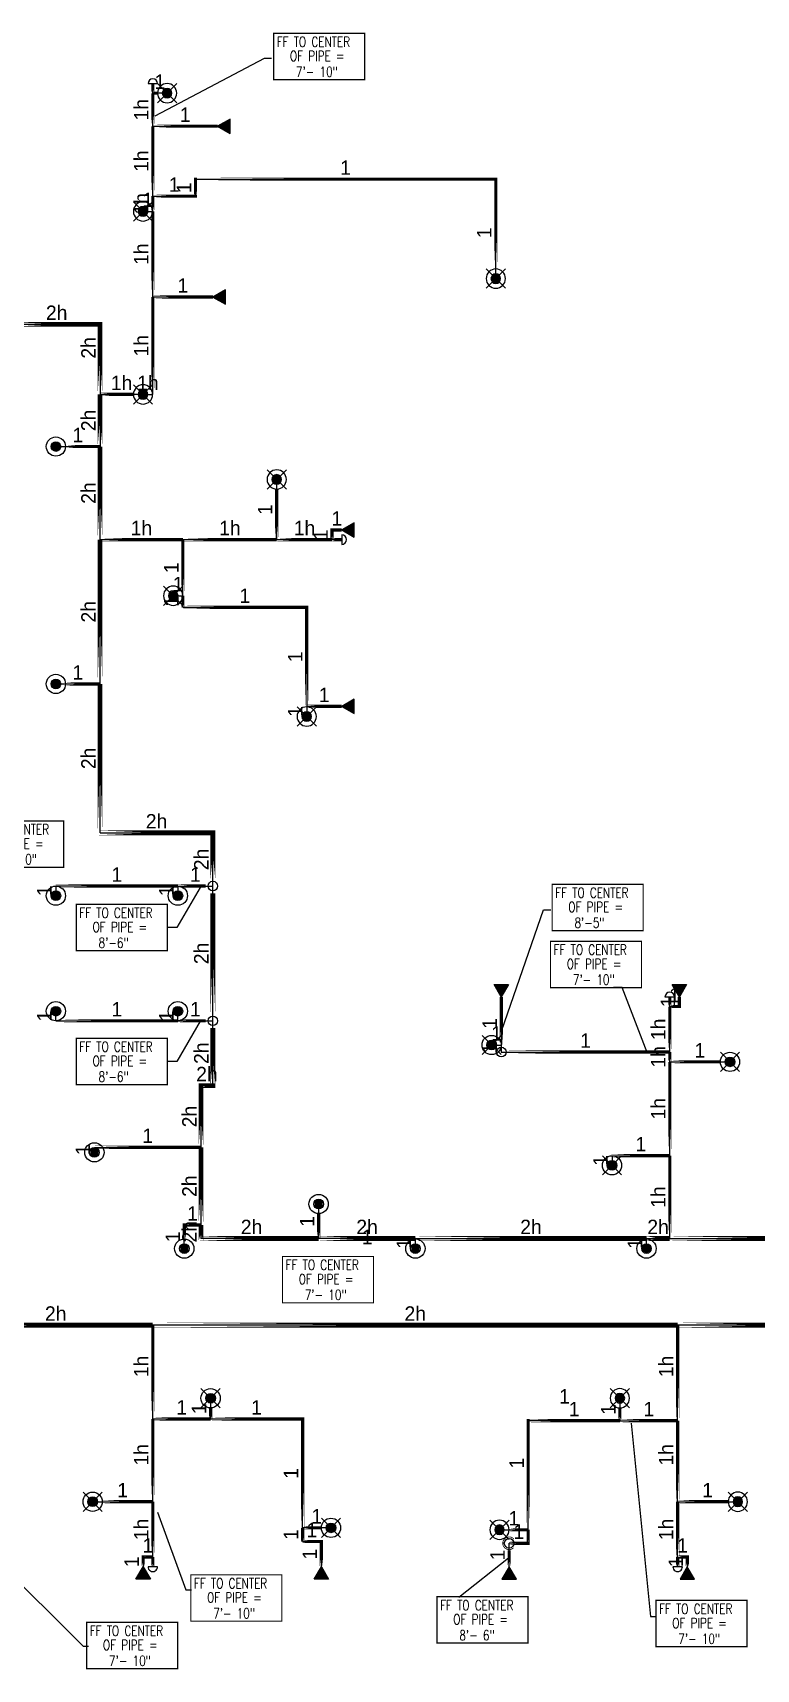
# Model space of a CAD drawing. Header units: inches. Extents: x -3355 to 5264, y 2 to 1719.
# Drawn here: x -1922 to -1472, y 56 to 1077 of the extents above; entities that cross this region are included whole.
import ezdxf
from ezdxf.enums import TextEntityAlignment as Align

# ---------------------------------------------------------------- set-up
doc = ezdxf.new("R2010")
doc.units = ezdxf.units.IN
doc.header["$MEASUREMENT"] = 0
for name, color, linetype in [('Coordination', 1, 'Continuous'), ('headdn', 1, 'Continuous'), ('PIPEBL', 4, 'Continuous'), ('pipemn', 6, 'Continuous'), ('PIPESPC', 1, 'Continuous'), ('spk-cap', 1, 'Continuous'), ('spk-piperise', 1, 'Continuous'), ('TIDYPIPE', 1, 'Continuous')]:
    doc.layers.add(name, color=color, linetype=linetype)
doc.styles.add('PDA1', font='ROMAND', dxfattribs={"width": 0.755})
doc.styles.add('PIPE', font='PIPE.SHX')
doc.dimstyles.get("Standard").update_dxf_attribs({"dimtxt": 0.18, "dimasz": 0.18, "dimexe": 0.18, "dimexo": 0.0625, "dimgap": 0.09, "dimtad": 0, "dimtih": 1, "dimtoh": 1, "dimdec": 4, "dimzin": 0, "dimdsep": 46, "dimtxsty": 'Standard', "dimcen": 0.09, "dimadec": 0, "dimazin": 0, "dimtfac": 1, "dimtdec": 4, "dimtofl": 0, "dimtmove": 0, "dimatfit": 3, "dimfxl": 1, "dimtolj": 1, "dimtzin": 0, "dimarcsym": 0})

# ---------------------------------------------------------------- blocks, each defined once
blk = doc.blocks.new('side2')
for p, q in [((0, 0), (7.8, 4.5)), ((7.8, -4.5), (0, 0)), ((7.8, 4.5), (7.8, -4.5))]:
    blk.add_line(p, q)
blk.add_solid([(7.8, -4.5), (0, 0), (7.8, 4.5)])
blk = doc.blocks.new('dpend2')
for p, q in [((-6, -6), (6, 6)), ((6, -6), (-6, 6))]:
    blk.add_line(p, q)
for radius in [6, 3]:
    blk.add_circle((0, 0), radius)
for points in [[(0, 0), (-3, 0), (-2.1, 2.1)], [(0, 0), (-3, 0), (-2.1, -2.1)], [(0, 0), (0, 3), (-2.1, 2.1)], [(0, 0), (0, -3), (-2.1, -2.1)], [(0, 0), (0, 3), (2.1, 2.1)], [(0, 0), (3, 0), (2.1, 2.1)], [(0, 0), (3, 0), (2.1, -2.1)], [(0, 0), (0, -3), (2.1, -2.1)]]:
    blk.add_solid(points)
blk = doc.blocks.new('dpend1')
for radius in [6, 3]:
    blk.add_circle((0, 0), radius)
for points in [[(0, 3), (-2.5, -1.6), (-2.6, 1.4)], [(0, 3), (-2.5, -1.6), (2.5, -1.6)], [(2.5, -1.6), (0, 3), (2.6, 1.5)], [(2.5, -1.6), (-2.5, -1.6), (0, -3)]]:
    blk.add_solid(points)
blk = doc.blocks.new('PIPESPC')
at = {"layer": 'PIPESPC', "style": 'PIPE', "width": 0.9}
blk.add_attdef('SIZE', text='', height=9, dxfattribs=at).set_placement((0, 4), align=Align.CENTER)
at = {"layer": 'PIPESPC', "style": 'PIPE', "flags": 1}
blk.add_attdef('SCHED', (25.3, 3.9), '', height=9, dxfattribs=at)
blk = doc.blocks.new('CAP')
blk.add_line((0, 3), (0, -3))
blk.add_arc((0, 0), 3, 270, 90)
blk = doc.blocks.new('vvvvbbbbbbbb')
at = {"layer": 'Coordination', "const_width": 0.75}
blk.add_lwpolyline([(2834.9, 1670), (2834.9, 1641.1), (2891.6, 1641.1), (2891.6, 1670), (2834.9, 1670)], dxfattribs=at)
at = {"layer": 'Coordination', "style": 'PDA1', "width": 0.755}
for s, p in [('FF TO CENTER', (2836.8, 1661.6)), ('OF PIPE = ', (2845, 1652.7)), ('7\'- 10"', (2848.8, 1642.9))]:
    blk.add_text(s, height=6.3, dxfattribs=at).set_placement(p)
blk = doc.blocks.new('rise')
blk.add_circle((0, 0), 3)
blk = doc.blocks.new('vvvvvvvvbbb')
at = {"layer": 'Coordination', "const_width": 0.75}
blk.add_lwpolyline([(1974.8, 1907.4), (1974.8, 1878.5), (2031.5, 1878.5), (2031.5, 1907.4), (1974.8, 1907.4)], dxfattribs=at)
at = {"layer": 'Coordination', "style": 'PDA1', "width": 0.755}
for s, p in [('FF TO CENTER', (1976.7, 1899)), ('OF PIPE = ', (1984.9, 1890.1)), ('8\'-5"', (1988.7, 1880.3))]:
    blk.add_text(s, height=6.3, dxfattribs=at).set_placement(p)
blk = doc.blocks.new('TIDYRUN')
at = {"const_width": 0.5}
blk.add_lwpolyline([(-2.8, 2.8, -2.414214), (-2.8, -2.8, -1.737895)], format="xyb", dxfattribs=at)

msp = doc.modelspace()

# ---------------------------------------------------------------- linework, layer by layer
at = {"layer": 'Coordination', "const_width": 0.75}
for points in [[(-1895.3, 533.3), (-1895.3, 504.4), (-1838.6, 504.4), (-1838.6, 533.3), (-1895.3, 533.3)], [(-1895.3, 449.8), (-1895.3, 420.9), (-1838.6, 420.9), (-1838.6, 449.8), (-1895.3, 449.8)], [(-1670.5, 101.7), (-1670.5, 72.8), (-1613.8, 72.8), (-1613.8, 101.7), (-1670.5, 101.7)]]:
    msp.add_lwpolyline(points, dxfattribs=at)
at = {"layer": 'PIPEBL'}
for p, q in [((-1847.6, 1039), (-1847.6, 1045)), ((-1847.6, 1018.4), (-1847.6, 1039)), ((-1838.7, 1039), (-1847.6, 1039)), ((-1847.6, 974.8), (-1847.6, 1018.4)), ((-1847.6, 1018.4), (-1807.2, 1018.4)), ((-1821, 974.8), (-1821, 985.4)), ((-1821, 985.4), (-1633.9, 985.4)), ((-1633.9, 923.4), (-1633.9, 985.4)), ((-1847.6, 965.3), (-1847.6, 974.8)), ((-1847.6, 974.8), (-1821, 974.8)), ((-1853.7, 965.3), (-1847.7, 965.3)), ((-1847.6, 911.9), (-1847.6, 965.3)), ((-1847.6, 851.2), (-1847.6, 911.9)), ((-1810.2, 911.9), (-1847.6, 911.9)), ((-1853.7, 851.2), (-1880.5, 851.2)), ((-1853.7, 851.2), (-1847.6, 851.2)), ((-1908, 818.7), (-1880.5, 818.7)), ((-1770.4, 760.7), (-1770.4, 798.2)), ((-1735.9, 760.7), (-1735.9, 766.7)), ((-1735.9, 766.7), (-1729.9, 766.7)), ((-1880.5, 760.7), (-1828.9, 760.7)), ((-1828.9, 760.7), (-1770.4, 760.7)), ((-1828.9, 725.7), (-1828.9, 760.7)), ((-1770.4, 760.7), (-1735.9, 760.7)), ((-1735.9, 760.7), (-1729.9, 760.7)), ((-1834.9, 725.7), (-1828.9, 725.7)), ((-1828.9, 718.5), (-1828.9, 725.7)), ((-1828.9, 718.5), (-1751.7, 718.5)), ((-1751.7, 718.5), (-1751.7, 656.7)), ((-1908, 670.7), (-1880.5, 670.7)), ((-1751.7, 656.7), (-1751.7, 650.4)), ((-1729.9, 656.7), (-1751.7, 656.7)), ((-1908, 544.7), (-1908, 538.7)), ((-1832, 544.7), (-1908, 544.7)), ((-1832, 544.7), (-1832, 538.7)), ((-1832, 544.7), (-1810.2, 544.7)), ((-1630.5, 475.6), (-1630.5, 445.6)), ((-1525.5, 469.6), (-1525.5, 475.6)), ((-1525.5, 441.2), (-1525.5, 469.6)), ((-1525.5, 469.6), (-1519.5, 469.6)), ((-1519.5, 469.6), (-1519.5, 475.6)), ((-1908, 460.7), (-1908, 466.7)), ((-1908, 460.7), (-1832, 460.7)), ((-1832, 460.7), (-1832, 466.7)), ((-1832, 460.7), (-1810.2, 460.7)), ((-1636.5, 445.6), (-1630.5, 445.6)), ((-1630.5, 445.6), (-1630.5, 441.2)), ((-1630.5, 441.2), (-1525.5, 441.2)), ((-1525.5, 435.1), (-1525.5, 441.2)), ((-1525.5, 435.1), (-1488, 435.1)), ((-1525.5, 376.6), (-1525.5, 435.1)), ((-1884, 381.8), (-1884, 378.7)), ((-1884, 381.8), (-1817.6, 381.8)), ((-1561.5, 376.6), (-1525.5, 376.6)), ((-1561.5, 376.6), (-1561.5, 370.6)), ((-1525.5, 325), (-1525.5, 376.6)), ((-1744.3, 346.5), (-1744.3, 325)), ((-1828, 318.7), (-1828, 333.4)), ((-1828, 333.4), (-1817.6, 333.4)), ((-1684, 318.7), (-1684, 325)), ((-1540, 318.7), (-1540, 325)), ((-1847.6, 219.4), (-1847.6, 271)), ((-1520.6, 211.4), (-1520.6, 271)), ((-1811.6, 225.4), (-1811.6, 212.5)), ((-1556.6, 225.4), (-1556.6, 211.4)), ((-1847.6, 160.9), (-1847.6, 219.4)), ((-1847.6, 212.5), (-1811.6, 212.5)), ((-1811.6, 212.5), (-1754.3, 212.5)), ((-1754.3, 144.6), (-1754.3, 212.5)), ((-1556.6, 211.4), (-1613.7, 211.4)), ((-1613.7, 143.4), (-1613.7, 211.4)), ((-1556.6, 211.4), (-1520.6, 211.4)), ((-1520.6, 160.9), (-1520.6, 211.4)), ((-1885.1, 160.9), (-1847.6, 160.9)), ((-1847.6, 126.4), (-1847.6, 160.9)), ((-1520.6, 126.4), (-1520.6, 160.9)), ((-1520.6, 160.9), (-1483.1, 160.9)), ((-1754.3, 136.1), (-1754.3, 144.6)), ((-1736.6, 144.6), (-1754.3, 144.6)), ((-1631.6, 143.4), (-1613.7, 143.4)), ((-1613.7, 135), (-1613.7, 143.4)), ((-1754.3, 136.1), (-1742.6, 136.1)), ((-1742.6, 120.4), (-1742.6, 136.1)), ((-1613.7, 135), (-1625.6, 135)), ((-1625.6, 120.4), (-1625.6, 135)), ((-1853.6, 126.4), (-1847.6, 126.4)), ((-1853.6, 126.4), (-1853.6, 120.4)), ((-1847.6, 126.4), (-1847.6, 120.4)), ((-1520.6, 126.4), (-1514.6, 126.4)), ((-1520.6, 126.4), (-1520.6, 120.4)), ((-1514.6, 126.4), (-1514.6, 120.4))]:
    msp.add_line(p, q, dxfattribs=at)
at = {"layer": 'pipemn'}
for p, q in [((-1934.5, 894.9), (-1880.5, 894.9)), ((-1880.5, 894.9), (-1880.5, 851.2)), ((-1880.5, 851.2), (-1880.5, 818.7)), ((-1880.5, 760.7), (-1880.5, 818.7)), ((-1880.5, 670.7), (-1880.5, 760.7)), ((-1880.5, 577.9), (-1880.5, 670.7)), ((-1880.5, 577.9), (-1810.2, 577.9)), ((-1810.2, 544.7), (-1810.2, 577.9)), ((-1810.2, 460.7), (-1810.2, 544.7)), ((-1810.2, 420.3), (-1810.2, 460.7)), ((-1810.2, 420.3), (-1817.6, 420.3)), ((-1817.6, 420.3), (-1817.6, 381.8)), ((-1817.6, 381.8), (-1817.6, 333.4)), ((-1817.6, 333.4), (-1817.6, 325)), ((-1744.3, 325), (-1817.6, 325)), ((-1684, 325), (-1744.3, 325)), ((-1684, 325), (-1540, 325)), ((-1540, 325), (-1525.5, 325)), ((-1525.5, 325), (-1393.6, 325)), ((-1847.6, 271), (-1968.6, 271)), ((-1520.6, 271), (-1847.6, 271)), ((-1399.6, 271), (-1520.6, 271))]:
    msp.add_line(p, q, dxfattribs=at)
at = {"layer": 'TIDYPIPE', "color": 1}
for points, const_width in [([(-1847.6, 1039), (-1847.6, 1045)], 2), ([(-1847.6, 1039), (-1844.7, 1039)], 2), ([(-1847.6, 1018.4), (-1847.6, 1039)], 2), ([(-1847.6, 1018.4), (-1807.2, 1018.4)], 2), ([(-1847.6, 974.8), (-1847.6, 1018.4)], 2), ([(-1822, 985.4), (-1632.9, 985.4)], 2), ([(-1821, 973.8), (-1821, 986.4)], 2), ([(-1633.9, 929.4), (-1633.9, 986.4)], 2), ([(-1847.6, 974.8), (-1820, 974.8)], 2), ([(-1847.6, 965.3), (-1847.6, 974.8)], 2), ([(-1847.6, 911.9), (-1847.6, 965.3)], 2), ([(-1847.6, 911.9), (-1810.2, 911.9)], 2), ([(-1847.6, 850.2), (-1847.6, 911.9)], 2), ([(-1880.5, 851.2), (-1880.5, 896.4)], 3), ([(-1936, 894.9), (-1879, 894.9)], 3), ([(-1880.5, 818.7), (-1880.5, 851.2)], 3), ([(-1880.5, 851.2), (-1859.7, 851.2)], 2), ([(-1902, 818.7), (-1880.5, 818.7)], 2), ([(-1880.5, 760.7), (-1880.5, 818.7)], 3), ([(-1770.4, 760.7), (-1770.4, 792.2)], 2), ([(-1736.9, 766.7), (-1729.9, 766.7)], 2), ([(-1735.9, 760.7), (-1735.9, 767.7)], 2), ([(-1880.5, 670.7), (-1880.5, 760.7)], 3), ([(-1880.5, 760.7), (-1828.9, 760.7)], 2), ([(-1828.9, 760.7), (-1770.4, 760.7)], 2), ([(-1828.9, 725.7), (-1828.9, 760.7)], 2), ([(-1770.4, 760.7), (-1735.9, 760.7)], 2), ([(-1735.9, 760.7), (-1729.9, 760.7)], 2), ([(-1828.9, 717.5), (-1828.9, 725.7)], 2), ([(-1829.9, 718.5), (-1750.7, 718.5)], 2), ([(-1751.7, 656.7), (-1751.7, 719.5)], 2), ([(-1902, 670.7), (-1880.5, 670.7)], 2), ([(-1880.5, 576.4), (-1880.5, 670.7)], 3), ([(-1751.7, 656.7), (-1729.9, 656.7)], 2), ([(-1882, 577.9), (-1808.7, 577.9)], 3), ([(-1810.2, 549.2), (-1810.2, 579.4)], 3), ([(-1909, 544.7), (-1832, 544.7)], 2), ([(-1832, 544.7), (-1814.7, 544.7)], 2), ([(-1810.2, 465.2), (-1810.2, 540.2)], 3), ([(-1630.5, 445.6), (-1630.5, 475.6)], 2), ([(-1525.5, 469.6), (-1525.5, 475.6)], 2), ([(-1525.5, 469.6), (-1518.5, 469.6)], 2), ([(-1525.5, 441.2), (-1525.5, 469.6)], 2), ([(-1519.5, 468.6), (-1519.5, 475.6)], 2), ([(-1909, 460.7), (-1832, 460.7)], 2), ([(-1832, 460.7), (-1814.7, 460.7)], 2), ([(-1810.2, 418.8), (-1810.2, 456.2)], 3), ([(-1626, 441.2), (-1525.5, 441.2)], 2), ([(-1525.5, 435.1), (-1525.5, 441.2)], 2), ([(-1525.5, 435.1), (-1494, 435.1)], 2), ([(-1525.5, 376.6), (-1525.5, 435.1)], 2), ([(-1819.1, 420.3), (-1808.7, 420.3)], 3), ([(-1817.6, 381.8), (-1817.6, 421.8)], 3), ([(-1885, 381.8), (-1817.6, 381.8)], 2), ([(-1817.6, 333.4), (-1817.6, 381.8)], 3), ([(-1562.5, 376.6), (-1525.5, 376.6)], 2), ([(-1525.5, 325), (-1525.5, 376.6)], 2), ([(-1744.3, 325), (-1744.3, 340.5)], 2), ([(-1829, 333.4), (-1817.6, 333.4)], 2), ([(-1828, 324.7), (-1828, 334.4)], 2), ([(-1819.1, 325), (-1744.3, 325)], 3), ([(-1817.6, 323.5), (-1817.6, 333.4)], 3), ([(-1744.3, 325), (-1684, 325)], 3), ([(-1684, 325), (-1540, 325)], 3), ([(-1540, 325), (-1525.5, 325)], 3), ([(-1525.5, 325), (-1393.6, 325)], 3), ([(-1968.6, 271), (-1847.6, 271)], 3), ([(-1847.6, 271), (-1520.6, 271)], 3), ([(-1847.6, 212.5), (-1847.6, 271)], 2), ([(-1520.6, 271), (-1399.6, 271)], 3), ([(-1520.6, 211.4), (-1520.6, 271)], 2), ([(-1811.6, 212.5), (-1811.6, 219.4)], 2), ([(-1754.3, 144.6), (-1754.3, 213.5)], 2), ([(-1556.6, 211.4), (-1556.6, 219.4)], 2), ([(-1847.6, 160.9), (-1847.6, 212.5)], 2), ([(-1847.6, 212.5), (-1811.6, 212.5)], 2), ([(-1811.6, 212.5), (-1753.3, 212.5)], 2), ([(-1614.7, 211.4), (-1556.6, 211.4)], 2), ([(-1613.7, 143.4), (-1613.7, 212.4)], 2), ([(-1556.6, 211.4), (-1520.6, 211.4)], 2), ([(-1520.6, 160.9), (-1520.6, 211.4)], 2), ([(-1879.1, 160.9), (-1847.6, 160.9)], 2), ([(-1847.6, 126.4), (-1847.6, 160.9)], 2), ([(-1520.6, 126.4), (-1520.6, 160.9)], 2), ([(-1520.6, 160.9), (-1489.1, 160.9)], 2), ([(-1754.3, 135.1), (-1754.3, 144.6)], 2), ([(-1754.3, 144.6), (-1742.6, 144.6)], 2), ([(-1625.6, 143.4), (-1613.7, 143.4)], 2), ([(-1613.7, 134), (-1613.7, 143.4)], 2), ([(-1755.3, 136.1), (-1741.6, 136.1)], 2), ([(-1742.6, 120.4), (-1742.6, 137.1)], 2), ([(-1625.6, 135), (-1612.7, 135)], 2), ([(-1854.6, 126.4), (-1847.6, 126.4)], 2), ([(-1853.6, 120.4), (-1853.6, 127.4)], 2), ([(-1847.6, 120.4), (-1847.6, 126.4)], 2), ([(-1625.6, 120.4), (-1625.6, 130.5)], 2), ([(-1520.6, 120.4), (-1520.6, 126.4)], 2), ([(-1520.6, 126.4), (-1513.6, 126.4)], 2), ([(-1514.6, 120.4), (-1514.6, 127.4)], 2)]:
    msp.add_lwpolyline(points, close=True, dxfattribs=dict(at, const_width=const_width))

# ---------------------------------------------------------------- block references
at = {"layer": 'Coordination'}
msp.add_blockref('vvvvvvvvbbb', (-3573.6, -1361.6), dxfattribs=at)
at = {"layer": 'headdn', "extrusion": (0, 0, -1), "zscale": -1}
for p in [(1838.7, 1039), (1853.7, 965.3), (1633.9, 923.4), (1853.7, 851.2)]:
    msp.add_blockref('dpend2', p, dxfattribs=at)
for name, p, rotation in [('side2', (1807.2, 1018.4), 180), ('side2', (1810.2, 911.9), 180), ('dpend2', (1770.4, 798.2), 90), ('side2', (1729.9, 766.7), 180), ('dpend2', (1834.9, 725.7), 90), ('dpend2', (1751.7, 650.4), 90), ('side2', (1729.9, 656.7), 180), ('dpend2', (1556.6, 225.4), 180), ('dpend2', (1483.1, 160.9), 180), ('dpend2', (1631.6, 143.4), 180), ('side2', (1625.6, 120.4), 270), ('side2', (1514.6, 120.4), 270)]:
    msp.add_blockref(name, p, dxfattribs=dict(at, rotation=rotation))
at = {"layer": 'headdn'}
for name, p in [('dpend1', (-1908, 818.7)), ('dpend1', (-1908, 670.7)), ('dpend1', (-1908, 538.7)), ('dpend1', (-1832, 538.7)), ('dpend1', (-1908, 466.7)), ('dpend1', (-1832, 466.7)), ('dpend2', (-1636.5, 445.6)), ('dpend2', (-1488, 435.1)), ('dpend1', (-1884, 378.7)), ('dpend2', (-1561.5, 370.6)), ('dpend1', (-1744.3, 346.5)), ('dpend1', (-1828, 318.7)), ('dpend1', (-1684, 318.7)), ('dpend1', (-1540, 318.7))]:
    msp.add_blockref(name, p, dxfattribs=at)
for name, p, rotation in [('side2', (-1630.5, 475.6), 90), ('side2', (-1519.5, 475.6), 90), ('dpend2', (-1811.6, 225.4), 180), ('dpend2', (-1885.1, 160.9), 180), ('dpend2', (-1736.6, 144.6), 180), ('side2', (-1853.6, 120.4), 270), ('side2', (-1742.6, 120.4), 270)]:
    msp.add_blockref(name, p, dxfattribs=dict(at, rotation=rotation))
at = {"layer": 'PIPESPC'}
for p in [(-4607.2, -593.7), (-4794.7, -1084.7), (-4434.7, -1159.7), (-4601.7, -1356.2), (-4658.8, -1554.7), (-4369, -1570.6), (-4723.7, -1584.3)]:
    msp.add_blockref('vvvvbbbbbbbb', p, dxfattribs=at)
ref = msp.add_blockref('PIPESPC', (-1843.2, 1039), dxfattribs=at)
ref.add_attrib('SIZE', '1', dxfattribs={"color": 0, "height": 9, "style": 'PIPE'}).set_placement((-1843.2, 1039), align=Align.BOTTOM_CENTER)
ref = msp.add_blockref('PIPESPC', (-1847.6, 1028.7), dxfattribs=dict(at, rotation=89.99999999999743))
ref.add_attrib('SIZE', '1h', dxfattribs={"color": 0, "height": 9, "rotation": 90, "style": 'PIPE'}).set_placement((-1847.6, 1028.7), align=Align.BOTTOM_CENTER)
ref = msp.add_blockref('PIPESPC', (-1827.4, 1018.4), dxfattribs=at)
ref.add_attrib('SIZE', '1', dxfattribs={"color": 0, "height": 9, "style": 'PIPE'}).set_placement((-1827.4, 1018.4), align=Align.BOTTOM_CENTER)
ref = msp.add_blockref('PIPESPC', (-1847.6, 996.6), dxfattribs=dict(at, rotation=90.0000000000002))
ref.add_attrib('SIZE', '1h', dxfattribs={"color": 0, "height": 9, "rotation": 90, "style": 'PIPE'}).set_placement((-1847.6, 996.6), align=Align.BOTTOM_CENTER)
ref = msp.add_blockref('PIPESPC', (-1727.5, 985.4), dxfattribs=at)
ref.add_attrib('SIZE', '1', dxfattribs={"color": 0, "height": 9, "style": 'PIPE'}).set_placement((-1727.5, 985.4), align=Align.BOTTOM_CENTER)
ref = msp.add_blockref('PIPESPC', (-1834.3, 974.8), dxfattribs=at)
ref.add_attrib('SIZE', '1', dxfattribs={"color": 0, "height": 9, "style": 'PIPE'}).set_placement((-1834.3, 974.8), align=Align.BOTTOM_CENTER)
ref = msp.add_blockref('PIPESPC', (-1821, 980.1), dxfattribs=dict(at, rotation=90))
ref.add_attrib('SIZE', '1', dxfattribs={"color": 0, "height": 9, "rotation": 90, "style": 'PIPE'}).set_placement((-1821, 980.1), align=Align.BOTTOM_CENTER)
ref = msp.add_blockref('PIPESPC', (-1847.6, 970), dxfattribs=dict(at, rotation=90))
ref.add_attrib('SIZE', '1h', dxfattribs={"color": 0, "height": 9, "rotation": 90, "style": 'PIPE'}).set_placement((-1847.6, 970), align=Align.BOTTOM_CENTER)
ref = msp.add_blockref('PIPESPC', (-1850.7, 965.3), dxfattribs=at)
ref.add_attrib('SIZE', '1', dxfattribs={"color": 0, "height": 9, "style": 'PIPE'}).set_placement((-1850.7, 965.3), align=Align.BOTTOM_CENTER)
ref = msp.add_blockref('PIPESPC', (-1633.9, 951.9), dxfattribs=dict(at, rotation=90))
ref.add_attrib('SIZE', '1', dxfattribs={"color": 0, "height": 9, "rotation": 90, "style": 'PIPE'}).set_placement((-1633.9, 951.9), align=Align.BOTTOM_CENTER)
ref = msp.add_blockref('PIPESPC', (-1847.6, 938.6), dxfattribs=dict(at, rotation=90))
ref.add_attrib('SIZE', '1h', dxfattribs={"color": 0, "height": 9, "rotation": 90, "style": 'PIPE'}).set_placement((-1847.6, 938.6), align=Align.BOTTOM_CENTER)
ref = msp.add_blockref('PIPESPC', (-1828.9, 911.9), dxfattribs=at)
ref.add_attrib('SIZE', '1', dxfattribs={"color": 0, "height": 9, "style": 'PIPE'}).set_placement((-1828.9, 911.9), align=Align.BOTTOM_CENTER)
ref = msp.add_blockref('PIPESPC', (-1907.5, 894.9), dxfattribs=at)
ref.add_attrib('SIZE', '2h', dxfattribs={"color": 0, "height": 9, "style": 'PIPE'}).set_placement((-1907.5, 894.9), align=Align.BOTTOM_CENTER)
ref = msp.add_blockref('PIPESPC', (-1880.5, 880.2), dxfattribs=dict(at, rotation=90))
ref.add_attrib('SIZE', '2h', dxfattribs={"color": 0, "height": 9, "rotation": 90, "style": 'PIPE'}).set_placement((-1880.5, 880.2), align=Align.BOTTOM_CENTER)
ref = msp.add_blockref('PIPESPC', (-1847.6, 881.5), dxfattribs=dict(at, rotation=90.0000000000002))
ref.add_attrib('SIZE', '1h', dxfattribs={"color": 0, "height": 9, "rotation": 90, "style": 'PIPE'}).set_placement((-1847.6, 881.5), align=Align.BOTTOM_CENTER)
ref = msp.add_blockref('PIPESPC', (-1867.1, 851.2), dxfattribs=at)
ref.add_attrib('SIZE', '1h', dxfattribs={"color": 0, "height": 9, "style": 'PIPE'}).set_placement((-1867.1, 851.2), align=Align.BOTTOM_CENTER)
ref = msp.add_blockref('PIPESPC', (-1850.7, 851.2), dxfattribs=at)
ref.add_attrib('SIZE', '1h', dxfattribs={"color": 0, "height": 9, "style": 'PIPE'}).set_placement((-1850.7, 851.2), align=Align.BOTTOM_CENTER)
ref = msp.add_blockref('PIPESPC', (-1880.5, 835), dxfattribs=dict(at, rotation=90))
ref.add_attrib('SIZE', '2h', dxfattribs={"color": 0, "height": 9, "rotation": 90, "style": 'PIPE'}).set_placement((-1880.5, 835), align=Align.BOTTOM_CENTER)
ref = msp.add_blockref('PIPESPC', (-1894.3, 818.7), dxfattribs=at)
ref.add_attrib('SIZE', '1', dxfattribs={"color": 0, "height": 9, "style": 'PIPE'}).set_placement((-1894.3, 818.7), align=Align.BOTTOM_CENTER)
ref = msp.add_blockref('PIPESPC', (-1880.5, 789.7), dxfattribs=dict(at, rotation=90))
ref.add_attrib('SIZE', '2h', dxfattribs={"color": 0, "height": 9, "rotation": 90, "style": 'PIPE'}).set_placement((-1880.5, 789.7), align=Align.BOTTOM_CENTER)
ref = msp.add_blockref('PIPESPC', (-1770.4, 779.4), dxfattribs=dict(at, rotation=90))
ref.add_attrib('SIZE', '1', dxfattribs={"color": 0, "height": 9, "rotation": 90, "style": 'PIPE'}).set_placement((-1770.4, 779.4), align=Align.BOTTOM_CENTER)
ref = msp.add_blockref('PIPESPC', (-1732.9, 766.7), dxfattribs=at)
ref.add_attrib('SIZE', '1', dxfattribs={"color": 0, "height": 9, "style": 'PIPE'}).set_placement((-1732.9, 766.7), align=Align.BOTTOM_CENTER)
ref = msp.add_blockref('PIPESPC', (-1854.7, 760.7), dxfattribs=at)
ref.add_attrib('SIZE', '1h', dxfattribs={"color": 0, "height": 9, "style": 'PIPE'}).set_placement((-1854.7, 760.7), align=Align.BOTTOM_CENTER)
ref = msp.add_blockref('PIPESPC', (-1799.6, 760.7), dxfattribs=at)
ref.add_attrib('SIZE', '1h', dxfattribs={"color": 0, "height": 9, "style": 'PIPE'}).set_placement((-1799.6, 760.7), align=Align.BOTTOM_CENTER)
ref = msp.add_blockref('PIPESPC', (-1753.1, 760.7), dxfattribs=at)
ref.add_attrib('SIZE', '1h', dxfattribs={"color": 0, "height": 9, "style": 'PIPE'}).set_placement((-1753.1, 760.7), align=Align.BOTTOM_CENTER)
ref = msp.add_blockref('PIPESPC', (-1735.9, 763.7), dxfattribs=dict(at, rotation=90))
ref.add_attrib('SIZE', '1', dxfattribs={"color": 0, "height": 9, "rotation": 90, "style": 'PIPE'}).set_placement((-1735.9, 763.7), align=Align.BOTTOM_CENTER)
ref = msp.add_blockref('PIPESPC', (-1828.9, 743.2), dxfattribs=dict(at, rotation=90))
ref.add_attrib('SIZE', '1', dxfattribs={"color": 0, "height": 9, "rotation": 90, "style": 'PIPE'}).set_placement((-1828.9, 743.2), align=Align.BOTTOM_CENTER)
ref = msp.add_blockref('PIPESPC', (-1831.9, 725.7), dxfattribs=at)
ref.add_attrib('SIZE', '1', dxfattribs={"color": 0, "height": 9, "style": 'PIPE'}).set_placement((-1831.9, 725.7), align=Align.BOTTOM_CENTER)
ref = msp.add_blockref('PIPESPC', (-1828.9, 722.1), dxfattribs=dict(at, rotation=90))
ref.add_attrib('SIZE', '1', dxfattribs={"color": 0, "height": 9, "rotation": 90, "style": 'PIPE'}).set_placement((-1828.9, 722.1), align=Align.BOTTOM_CENTER)
ref = msp.add_blockref('PIPESPC', (-1790.3, 718.5), dxfattribs=at)
ref.add_attrib('SIZE', '1', dxfattribs={"color": 0, "height": 9, "style": 'PIPE'}).set_placement((-1790.3, 718.5), align=Align.BOTTOM_CENTER)
ref = msp.add_blockref('PIPESPC', (-1880.5, 715.7), dxfattribs=dict(at, rotation=90))
ref.add_attrib('SIZE', '2h', dxfattribs={"color": 0, "height": 9, "rotation": 90, "style": 'PIPE'}).set_placement((-1880.5, 715.7), align=Align.BOTTOM_CENTER)
ref = msp.add_blockref('PIPESPC', (-1751.7, 687.6), dxfattribs=dict(at, rotation=90))
ref.add_attrib('SIZE', '1', dxfattribs={"color": 0, "height": 9, "rotation": 90, "style": 'PIPE'}).set_placement((-1751.7, 687.6), align=Align.BOTTOM_CENTER)
ref = msp.add_blockref('PIPESPC', (-1894.3, 670.7), dxfattribs=at)
ref.add_attrib('SIZE', '1', dxfattribs={"color": 0, "height": 9, "style": 'PIPE'}).set_placement((-1894.3, 670.7), align=Align.BOTTOM_CENTER)
ref = msp.add_blockref('PIPESPC', (-1740.8, 656.7), dxfattribs=at)
ref.add_attrib('SIZE', '1', dxfattribs={"color": 0, "height": 9, "style": 'PIPE'}).set_placement((-1740.8, 656.7), align=Align.BOTTOM_CENTER)
ref = msp.add_blockref('PIPESPC', (-1751.7, 653.5), dxfattribs=dict(at, rotation=90))
ref.add_attrib('SIZE', '1', dxfattribs={"color": 0, "height": 9, "rotation": 90, "style": 'PIPE'}).set_placement((-1751.7, 653.5), align=Align.BOTTOM_CENTER)
ref = msp.add_blockref('PIPESPC', (-1880.5, 624.3), dxfattribs=dict(at, rotation=90))
ref.add_attrib('SIZE', '2h', dxfattribs={"color": 0, "height": 9, "rotation": 90, "style": 'PIPE'}).set_placement((-1880.5, 624.3), align=Align.BOTTOM_CENTER)
ref = msp.add_blockref('PIPESPC', (-1845.3, 577.9), dxfattribs=at)
ref.add_attrib('SIZE', '2h', dxfattribs={"color": 0, "height": 9, "style": 'PIPE'}).set_placement((-1845.3, 577.9), align=Align.BOTTOM_CENTER)
ref = msp.add_blockref('PIPESPC', (-1810.2, 561.3), dxfattribs=dict(at, rotation=90))
ref.add_attrib('SIZE', '2h', dxfattribs={"color": 0, "height": 9, "rotation": 90, "style": 'PIPE'}).set_placement((-1810.2, 561.3), align=Align.BOTTOM_CENTER)
ref = msp.add_blockref('PIPESPC', (-1870, 544.7), dxfattribs=at)
ref.add_attrib('SIZE', '1', dxfattribs={"color": 0, "height": 9, "style": 'PIPE'}).set_placement((-1870, 544.7), align=Align.BOTTOM_CENTER)
ref = msp.add_blockref('PIPESPC', (-1821.1, 544.7), dxfattribs=at)
ref.add_attrib('SIZE', '1', dxfattribs={"color": 0, "height": 9, "style": 'PIPE'}).set_placement((-1821.1, 544.7), align=Align.BOTTOM_CENTER)
ref = msp.add_blockref('PIPESPC', (-1908, 541.7), dxfattribs=dict(at, rotation=90))
ref.add_attrib('SIZE', '1', dxfattribs={"color": 0, "height": 9, "rotation": 90, "style": 'PIPE'}).set_placement((-1908, 541.7), align=Align.BOTTOM_CENTER)
ref = msp.add_blockref('PIPESPC', (-1832, 541.7), dxfattribs=dict(at, rotation=90))
ref.add_attrib('SIZE', '1', dxfattribs={"color": 0, "height": 9, "rotation": 90, "style": 'PIPE'}).set_placement((-1832, 541.7), align=Align.BOTTOM_CENTER)
ref = msp.add_blockref('PIPESPC', (-1810.2, 502.7), dxfattribs=dict(at, rotation=90))
ref.add_attrib('SIZE', '2h', dxfattribs={"color": 0, "height": 9, "rotation": 90, "style": 'PIPE'}).set_placement((-1810.2, 502.7), align=Align.BOTTOM_CENTER)
ref = msp.add_blockref('PIPESPC', (-1522.5, 469.6), dxfattribs=at)
ref.add_attrib('SIZE', '1', dxfattribs={"color": 0, "height": 9, "style": 'PIPE'}).set_placement((-1522.5, 469.6), align=Align.BOTTOM_CENTER)
ref = msp.add_blockref('PIPESPC', (-1870, 460.7), dxfattribs=at)
ref.add_attrib('SIZE', '1', dxfattribs={"color": 0, "height": 9, "style": 'PIPE'}).set_placement((-1870, 460.7), align=Align.BOTTOM_CENTER)
ref = msp.add_blockref('PIPESPC', (-1821.1, 460.7), dxfattribs=at)
ref.add_attrib('SIZE', '1', dxfattribs={"color": 0, "height": 9, "style": 'PIPE'}).set_placement((-1821.1, 460.7), align=Align.BOTTOM_CENTER)
ref = msp.add_blockref('PIPESPC', (-1519.5, 472.6), dxfattribs=dict(at, rotation=90))
ref.add_attrib('SIZE', '1', dxfattribs={"color": 0, "height": 9, "rotation": 90, "style": 'PIPE'}).set_placement((-1519.5, 472.6), align=Align.BOTTOM_CENTER)
ref = msp.add_blockref('PIPESPC', (-1908, 463.7), dxfattribs=dict(at, rotation=90))
ref.add_attrib('SIZE', '1', dxfattribs={"color": 0, "height": 9, "rotation": 90, "style": 'PIPE'}).set_placement((-1908, 463.7), align=Align.BOTTOM_CENTER)
ref = msp.add_blockref('PIPESPC', (-1832, 463.7), dxfattribs=dict(at, rotation=90))
ref.add_attrib('SIZE', '1', dxfattribs={"color": 0, "height": 9, "rotation": 90, "style": 'PIPE'}).set_placement((-1832, 463.7), align=Align.BOTTOM_CENTER)
ref = msp.add_blockref('PIPESPC', (-1630.5, 459.1), dxfattribs=dict(at, rotation=90))
ref.add_attrib('SIZE', '1', dxfattribs={"color": 0, "height": 9, "rotation": 90, "style": 'PIPE'}).set_placement((-1630.5, 459.1), align=Align.BOTTOM_CENTER)
ref = msp.add_blockref('PIPESPC', (-1525.5, 455.4), dxfattribs=dict(at, rotation=90))
ref.add_attrib('SIZE', '1h', dxfattribs={"color": 0, "height": 9, "rotation": 90, "style": 'PIPE'}).set_placement((-1525.5, 455.4), align=Align.BOTTOM_CENTER)
ref = msp.add_blockref('PIPESPC', (-1633.5, 445.6), dxfattribs=at)
ref.add_attrib('SIZE', '1', dxfattribs={"color": 0, "height": 9, "style": 'PIPE'}).set_placement((-1633.5, 445.6), align=Align.BOTTOM_CENTER)
ref = msp.add_blockref('PIPESPC', (-1578, 441.2), dxfattribs=at)
ref.add_attrib('SIZE', '1', dxfattribs={"color": 0, "height": 9, "style": 'PIPE'}).set_placement((-1578, 441.2), align=Align.BOTTOM_CENTER)
ref = msp.add_blockref('PIPESPC', (-1810.2, 440.5), dxfattribs=dict(at, rotation=90))
ref.add_attrib('SIZE', '2h', dxfattribs={"color": 0, "height": 9, "rotation": 90, "style": 'PIPE'}).set_placement((-1810.2, 440.5), align=Align.BOTTOM_CENTER)
ref = msp.add_blockref('PIPESPC', (-1630.5, 443.4), dxfattribs=dict(at, rotation=90))
ref.add_attrib('SIZE', '1', dxfattribs={"color": 0, "height": 9, "rotation": 90, "style": 'PIPE'}).set_placement((-1630.5, 443.4), align=Align.BOTTOM_CENTER)
ref = msp.add_blockref('PIPESPC', (-1525.5, 438.2), dxfattribs=dict(at, rotation=90))
ref.add_attrib('SIZE', '1h', dxfattribs={"color": 0, "height": 9, "rotation": 90, "style": 'PIPE'}).set_placement((-1525.5, 438.2), align=Align.BOTTOM_CENTER)
ref = msp.add_blockref('PIPESPC', (-1506.8, 435.1), dxfattribs=at)
ref.add_attrib('SIZE', '1', dxfattribs={"color": 0, "height": 9, "style": 'PIPE'}).set_placement((-1506.8, 435.1), align=Align.BOTTOM_CENTER)
ref = msp.add_blockref('PIPESPC', (-1813.9, 420.3), dxfattribs=at)
ref.add_attrib('SIZE', '2h', dxfattribs={"color": 0, "height": 9, "style": 'PIPE'}).set_placement((-1813.9, 420.3), align=Align.BOTTOM_CENTER)
ref = msp.add_blockref('PIPESPC', (-1525.5, 405.9), dxfattribs=dict(at, rotation=90))
ref.add_attrib('SIZE', '1h', dxfattribs={"color": 0, "height": 9, "rotation": 90, "style": 'PIPE'}).set_placement((-1525.5, 405.9), align=Align.BOTTOM_CENTER)
ref = msp.add_blockref('PIPESPC', (-1817.6, 401), dxfattribs=dict(at, rotation=90))
ref.add_attrib('SIZE', '2h', dxfattribs={"color": 0, "height": 9, "rotation": 90, "style": 'PIPE'}).set_placement((-1817.6, 401), align=Align.BOTTOM_CENTER)
ref = msp.add_blockref('PIPESPC', (-1850.8, 381.8), dxfattribs=at)
ref.add_attrib('SIZE', '1', dxfattribs={"color": 0, "height": 9, "style": 'PIPE'}).set_placement((-1850.8, 381.8), align=Align.BOTTOM_CENTER)
ref = msp.add_blockref('PIPESPC', (-1543.5, 376.6), dxfattribs=at)
ref.add_attrib('SIZE', '1', dxfattribs={"color": 0, "height": 9, "style": 'PIPE'}).set_placement((-1543.5, 376.6), align=Align.BOTTOM_CENTER)
ref = msp.add_blockref('PIPESPC', (-1884, 380.3), dxfattribs=dict(at, rotation=90))
ref.add_attrib('SIZE', '1', dxfattribs={"color": 0, "height": 9, "rotation": 90, "style": 'PIPE'}).set_placement((-1884, 380.3), align=Align.BOTTOM_CENTER)
ref = msp.add_blockref('PIPESPC', (-1561.5, 373.6), dxfattribs=dict(at, rotation=90))
ref.add_attrib('SIZE', '1', dxfattribs={"color": 0, "height": 9, "rotation": 90, "style": 'PIPE'}).set_placement((-1561.5, 373.6), align=Align.BOTTOM_CENTER)
ref = msp.add_blockref('PIPESPC', (-1817.6, 357.6), dxfattribs=dict(at, rotation=90))
ref.add_attrib('SIZE', '2h', dxfattribs={"color": 0, "height": 9, "rotation": 90, "style": 'PIPE'}).set_placement((-1817.6, 357.6), align=Align.BOTTOM_CENTER)
ref = msp.add_blockref('PIPESPC', (-1525.5, 350.8), dxfattribs=dict(at, rotation=90))
ref.add_attrib('SIZE', '1h', dxfattribs={"color": 0, "height": 9, "rotation": 90, "style": 'PIPE'}).set_placement((-1525.5, 350.8), align=Align.BOTTOM_CENTER)
ref = msp.add_blockref('PIPESPC', (-1822.8, 333.4), dxfattribs=at)
ref.add_attrib('SIZE', '1', dxfattribs={"color": 0, "height": 9, "style": 'PIPE'}).set_placement((-1822.8, 333.4), align=Align.BOTTOM_CENTER)
ref = msp.add_blockref('PIPESPC', (-1786.1, 325), dxfattribs=at)
ref.add_attrib('SIZE', '2h', dxfattribs={"color": 0, "height": 9, "style": 'PIPE'}).set_placement((-1786.1, 325), align=Align.BOTTOM_CENTER)
ref = msp.add_blockref('PIPESPC', (-1744.3, 335.7), dxfattribs=dict(at, rotation=90))
ref.add_attrib('SIZE', '1', dxfattribs={"color": 0, "height": 9, "rotation": 90, "style": 'PIPE'}).set_placement((-1744.3, 335.7), align=Align.BOTTOM_CENTER)
ref = msp.add_blockref('PIPESPC', (-1714.1, 325), dxfattribs=at)
ref.add_attrib('SIZE', '2h', dxfattribs={"color": 0, "height": 9, "style": 'PIPE'}).set_placement((-1714.1, 325), align=Align.BOTTOM_CENTER)
ref = msp.add_blockref('PIPESPC', (-1612, 325), dxfattribs=at)
ref.add_attrib('SIZE', '2h', dxfattribs={"color": 0, "height": 9, "style": 'PIPE'}).set_placement((-1612, 325), align=Align.BOTTOM_CENTER)
ref = msp.add_blockref('PIPESPC', (-1532.8, 325), dxfattribs=at)
ref.add_attrib('SIZE', '2h', dxfattribs={"color": 0, "height": 9, "style": 'PIPE'}).set_placement((-1532.8, 325), align=Align.BOTTOM_CENTER)
ref = msp.add_blockref('PIPESPC', (-1828, 326.1), dxfattribs=dict(at, rotation=89.99999999999912))
ref.add_attrib('SIZE', '1', dxfattribs={"color": 0, "height": 9, "rotation": 90, "style": 'PIPE'}).set_placement((-1828, 326.1), align=Align.BOTTOM_CENTER)
ref = msp.add_blockref('PIPESPC', (-1817.6, 329.2), dxfattribs=dict(at, rotation=90))
ref.add_attrib('SIZE', '2h', dxfattribs={"color": 0, "height": 9, "rotation": 90, "style": 'PIPE'}).set_placement((-1817.6, 329.2), align=Align.BOTTOM_CENTER)
ref = msp.add_blockref('PIPESPC', (-1714.1, 318.7), dxfattribs=at)
ref.add_attrib('SIZE', '1', dxfattribs={"color": 0, "height": 9, "style": 'PIPE'}).set_placement((-1714.1, 318.7), align=Align.BOTTOM_CENTER)
ref = msp.add_blockref('PIPESPC', (-1684, 321.9), dxfattribs=dict(at, rotation=90))
ref.add_attrib('SIZE', '1', dxfattribs={"color": 0, "height": 9, "rotation": 90, "style": 'PIPE'}).set_placement((-1684, 321.9), align=Align.BOTTOM_CENTER)
ref = msp.add_blockref('PIPESPC', (-1540, 321.9), dxfattribs=dict(at, rotation=90))
ref.add_attrib('SIZE', '1', dxfattribs={"color": 0, "height": 9, "rotation": 90, "style": 'PIPE'}).set_placement((-1540, 321.9), align=Align.BOTTOM_CENTER)
ref = msp.add_blockref('PIPESPC', (-1908.1, 271), dxfattribs=at)
ref.add_attrib('SIZE', '2h', dxfattribs={"color": 0, "height": 9, "style": 'PIPE'}).set_placement((-1908.1, 271), align=Align.BOTTOM_CENTER)
ref = msp.add_blockref('PIPESPC', (-1684.1, 271), dxfattribs=at)
ref.add_attrib('SIZE', '2h', dxfattribs={"color": 0, "height": 9, "style": 'PIPE'}).set_placement((-1684.1, 271), align=Align.BOTTOM_CENTER)
ref = msp.add_blockref('PIPESPC', (-1847.6, 245.2), dxfattribs=dict(at, rotation=90))
ref.add_attrib('SIZE', '1h', dxfattribs={"color": 0, "height": 9, "rotation": 90, "style": 'PIPE'}).set_placement((-1847.6, 245.2), align=Align.BOTTOM_CENTER)
ref = msp.add_blockref('PIPESPC', (-1520.6, 245.2), dxfattribs=dict(at, rotation=90))
ref.add_attrib('SIZE', '1h', dxfattribs={"color": 0, "height": 9, "rotation": 90, "style": 'PIPE'}).set_placement((-1520.6, 245.2), align=Align.BOTTOM_CENTER)
ref = msp.add_blockref('PIPESPC', (-1520.6, 245.2), dxfattribs=dict(at, rotation=90))
ref.add_attrib('SIZE', '1h', dxfattribs={"color": 0, "height": 9, "rotation": 90, "style": 'PIPE'}).set_placement((-1520.6, 245.2), align=Align.BOTTOM_CENTER)
ref = msp.add_blockref('PIPESPC', (-1591.1, 219.4), dxfattribs=at)
ref.add_attrib('SIZE', '1', dxfattribs={"color": 0, "height": 9, "style": 'PIPE'}).set_placement((-1591.1, 219.4), align=Align.BOTTOM_CENTER)
ref = msp.add_blockref('PIPESPC', (-1829.6, 212.5), dxfattribs=at)
ref.add_attrib('SIZE', '1', dxfattribs={"color": 0, "height": 9, "style": 'PIPE'}).set_placement((-1829.6, 212.5), align=Align.BOTTOM_CENTER)
ref = msp.add_blockref('PIPESPC', (-1811.6, 218.9), dxfattribs=dict(at, rotation=90))
ref.add_attrib('SIZE', '1', dxfattribs={"color": 0, "height": 9, "rotation": 90, "style": 'PIPE'}).set_placement((-1811.6, 218.9), align=Align.BOTTOM_CENTER)
ref = msp.add_blockref('PIPESPC', (-1783, 212.5), dxfattribs=at)
ref.add_attrib('SIZE', '1', dxfattribs={"color": 0, "height": 9, "style": 'PIPE'}).set_placement((-1783, 212.5), align=Align.BOTTOM_CENTER)
ref = msp.add_blockref('PIPESPC', (-1585.1, 211.4), dxfattribs=at)
ref.add_attrib('SIZE', '1', dxfattribs={"color": 0, "height": 9, "style": 'PIPE'}).set_placement((-1585.1, 211.4), align=Align.BOTTOM_CENTER)
ref = msp.add_blockref('PIPESPC', (-1556.6, 218.4), dxfattribs=dict(at, rotation=90))
ref.add_attrib('SIZE', '1', dxfattribs={"color": 0, "height": 9, "rotation": 90, "style": 'PIPE'}).set_placement((-1556.6, 218.4), align=Align.BOTTOM_CENTER)
ref = msp.add_blockref('PIPESPC', (-1538.6, 211.4), dxfattribs=at)
ref.add_attrib('SIZE', '1', dxfattribs={"color": 0, "height": 9, "style": 'PIPE'}).set_placement((-1538.6, 211.4), align=Align.BOTTOM_CENTER)
ref = msp.add_blockref('PIPESPC', (-1847.6, 190.1), dxfattribs=dict(at, rotation=90))
ref.add_attrib('SIZE', '1h', dxfattribs={"color": 0, "height": 9, "rotation": 90, "style": 'PIPE'}).set_placement((-1847.6, 190.1), align=Align.BOTTOM_CENTER)
ref = msp.add_blockref('PIPESPC', (-1520.6, 190.1), dxfattribs=dict(at, rotation=90))
ref.add_attrib('SIZE', '1h', dxfattribs={"color": 0, "height": 9, "rotation": 90, "style": 'PIPE'}).set_placement((-1520.6, 190.1), align=Align.BOTTOM_CENTER)
ref = msp.add_blockref('PIPESPC', (-1613.7, 184.9), dxfattribs=dict(at, rotation=90))
ref.add_attrib('SIZE', '1', dxfattribs={"color": 0, "height": 9, "rotation": 90, "style": 'PIPE'}).set_placement((-1613.7, 184.9), align=Align.BOTTOM_CENTER)
ref = msp.add_blockref('PIPESPC', (-1754.3, 178.6), dxfattribs=dict(at, rotation=90))
ref.add_attrib('SIZE', '1', dxfattribs={"color": 0, "height": 9, "rotation": 90, "style": 'PIPE'}).set_placement((-1754.3, 178.6), align=Align.BOTTOM_CENTER)
ref = msp.add_blockref('PIPESPC', (-1866.4, 160.9), dxfattribs=at)
ref.add_attrib('SIZE', '1', dxfattribs={"color": 0, "height": 9, "style": 'PIPE'}).set_placement((-1866.4, 160.9), align=Align.BOTTOM_CENTER)
ref = msp.add_blockref('PIPESPC', (-1501.9, 160.9), dxfattribs=at)
ref.add_attrib('SIZE', '1', dxfattribs={"color": 0, "height": 9, "style": 'PIPE'}).set_placement((-1501.9, 160.9), align=Align.BOTTOM_CENTER)
ref = msp.add_blockref('PIPESPC', (-1745.5, 144.6), dxfattribs=at)
ref.add_attrib('SIZE', '1', dxfattribs={"color": 0, "height": 9, "style": 'PIPE'}).set_placement((-1745.5, 144.6), align=Align.BOTTOM_CENTER)
ref = msp.add_blockref('PIPESPC', (-1622.6, 143.4), dxfattribs=at)
ref.add_attrib('SIZE', '1', dxfattribs={"color": 0, "height": 9, "style": 'PIPE'}).set_placement((-1622.6, 143.4), align=Align.BOTTOM_CENTER)
ref = msp.add_blockref('PIPESPC', (-1847.6, 143.6), dxfattribs=dict(at, rotation=90))
ref.add_attrib('SIZE', '1h', dxfattribs={"color": 0, "height": 9, "rotation": 90, "style": 'PIPE'}).set_placement((-1847.6, 143.6), align=Align.BOTTOM_CENTER)
ref = msp.add_blockref('PIPESPC', (-1754.3, 140.4), dxfattribs=dict(at, rotation=90))
ref.add_attrib('SIZE', '1', dxfattribs={"color": 0, "height": 9, "rotation": 90, "style": 'PIPE'}).set_placement((-1754.3, 140.4), align=Align.BOTTOM_CENTER)
ref = msp.add_blockref('PIPESPC', (-1748.5, 136.1), dxfattribs=at)
ref.add_attrib('SIZE', '1', dxfattribs={"color": 0, "height": 9, "style": 'PIPE'}).set_placement((-1748.5, 136.1), align=Align.BOTTOM_CENTER)
ref = msp.add_blockref('PIPESPC', (-1619.6, 135), dxfattribs=at)
ref.add_attrib('SIZE', '1', dxfattribs={"color": 0, "height": 9, "style": 'PIPE'}).set_placement((-1619.6, 135), align=Align.BOTTOM_CENTER)
ref = msp.add_blockref('PIPESPC', (-1520.6, 143.6), dxfattribs=dict(at, rotation=90))
ref.add_attrib('SIZE', '1h', dxfattribs={"color": 0, "height": 9, "rotation": 90, "style": 'PIPE'}).set_placement((-1520.6, 143.6), align=Align.BOTTOM_CENTER)
ref = msp.add_blockref('PIPESPC', (-1850.6, 126.4), dxfattribs=at)
ref.add_attrib('SIZE', '1', dxfattribs={"color": 0, "height": 9, "style": 'PIPE'}).set_placement((-1850.6, 126.4), align=Align.BOTTOM_CENTER)
ref = msp.add_blockref('PIPESPC', (-1517.6, 126.4), dxfattribs=at)
ref.add_attrib('SIZE', '1', dxfattribs={"color": 0, "height": 9, "style": 'PIPE'}).set_placement((-1517.6, 126.4), align=Align.BOTTOM_CENTER)
ref = msp.add_blockref('PIPESPC', (-1853.6, 123.4), dxfattribs=dict(at, rotation=90))
ref.add_attrib('SIZE', '1', dxfattribs={"color": 0, "height": 9, "rotation": 90, "style": 'PIPE'}).set_placement((-1853.6, 123.4), align=Align.BOTTOM_CENTER)
ref = msp.add_blockref('PIPESPC', (-1742.6, 128.2), dxfattribs=dict(at, rotation=90.00000000000077))
ref.add_attrib('SIZE', '1', dxfattribs={"color": 0, "height": 9, "rotation": 90, "style": 'PIPE'}).set_placement((-1742.6, 128.2), align=Align.BOTTOM_CENTER)
ref = msp.add_blockref('PIPESPC', (-1625.6, 127.7), dxfattribs=dict(at, rotation=90))
ref.add_attrib('SIZE', '1', dxfattribs={"color": 0, "height": 9, "rotation": 90, "style": 'PIPE'}).set_placement((-1625.6, 127.7), align=Align.BOTTOM_CENTER)
ref = msp.add_blockref('PIPESPC', (-1514.6, 123.4), dxfattribs=dict(at, rotation=90))
ref.add_attrib('SIZE', '1', dxfattribs={"color": 0, "height": 9, "rotation": 90, "style": 'PIPE'}).set_placement((-1514.6, 123.4), align=Align.BOTTOM_CENTER)
at = {"layer": 'spk-cap'}
for p, rotation in [((-1847.6, 1045), 90.00000000002521), ((-1525.5, 475.6), 90.00000000002773), ((-1847.6, 120.4), 270.0000000000834), ((-1520.6, 120.4), 270.0000000000834)]:
    msp.add_blockref('CAP', p, dxfattribs=dict(at, rotation=rotation))
msp.add_blockref('CAP', (-1729.9, 760.7), dxfattribs=at)
at = {"layer": 'spk-piperise'}
for p in [(-1810.2, 544.7), (-1810.2, 460.7)]:
    msp.add_blockref('rise', p, dxfattribs=at)
at = {"layer": 'spk-piperise', "rotation": 180.0000000000555}
for p in [(-1630.5, 441.2), (-1625.6, 135)]:
    msp.add_blockref('rise', p, dxfattribs=at)
at = {"layer": 'TIDYPIPE', "rotation": 180}
msp.add_blockref('TIDYRUN', (-1625.6, 135), dxfattribs=at)

# ---------------------------------------------------------------- texts
at = {"layer": 'Coordination', "style": 'PDA1', "width": 0.755}
for s, p in [('FF TO CENTER', (-1893.4, 524.9)), ('OF PIPE = ', (-1885.2, 516)), ('8\'-6"', (-1881.4, 506.2)), ('FF TO CENTER', (-1893.4, 441.4)), ('OF PIPE = ', (-1885.2, 432.5)), ('8\'-6"', (-1881.4, 422.7)), ('FF TO CENTER', (-1668.6, 93.2)), ('OF PIPE = ', (-1660.4, 84.4)), ('8\'- 6"', (-1656.6, 74.5))]:
    msp.add_text(s, height=6.3, dxfattribs=at).set_placement(p)

# ---------------------------------------------------------------- leaders
at = {"layer": 'Coordination'}
for points in [[(-1846.1, 1024.9), (-1778.1, 1060.9), (-1773.6, 1060.9)], [(-1818.1, 543.9), (-1832.6, 518.9), (-1838.6, 518.9)], [(-1630.1, 454.9), (-1604.1, 529.9), (-1599.6, 529.9)], [(-1539.6, 440.9), (-1555.1, 481.4), (-1560.6, 481.4)], [(-1818.1, 460.4), (-1832.6, 435.4), (-1838.6, 435.4)], [(-1549.6, 209.9), (-1537.6, 89.4), (-1534.1, 89.4)], [(-1844.6, 154.4), (-1827.1, 105.9), (-1823.6, 105.9)], [(-1969.1, 148.4), (-1891.1, 70.9), (-1887.6, 70.9)], [(-1625.9, 125.7), (-1656.9, 101.2)]]:
    msp.add_leader(points, dimstyle='Standard', dxfattribs=at)

doc.saveas('drawing.dxf')
